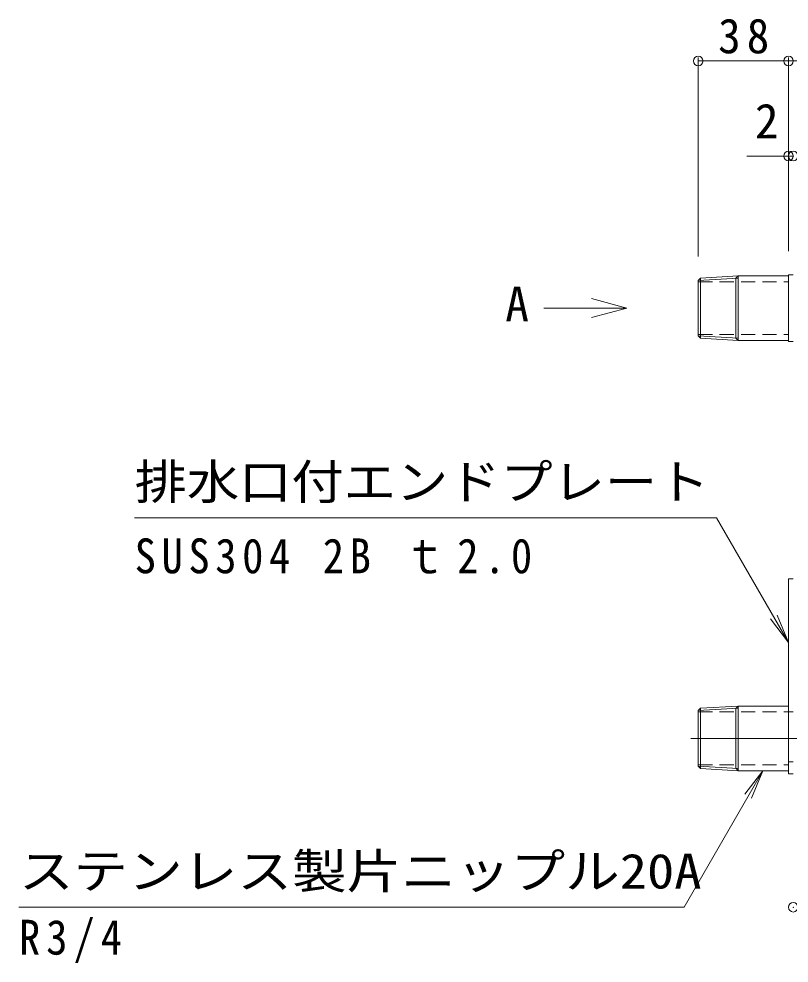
# Model space of a CAD drawing. Units: millimetres at full size, sheet at 1:5; some dimension numbers follow another scale. Extents: x -825 to 917, y -685 to 646.
# Drawn here: x -825 to -500.8, y 161.2 to 558.7 of the extents above; entities that cross this region are included whole.
import ezdxf
from ezdxf.enums import TextEntityAlignment as Align

# ---------------------------------------------------------------- set-up
doc = ezdxf.new("R2010")
doc.units = ezdxf.units.MM
doc.header["$LTSCALE"] = 5
doc.header["$PDMODE"] = 32
doc.header["$PDSIZE"] = 4
doc.linetypes.add('CHAIN2', pattern=[12, 9, -1, 1, -1])
doc.linetypes.add('DASHED1', pattern=[1.8, 1.2, -0.6])
for name, color, linetype, lineweight in [('E-4_文字', 7, 'Continuous', 9), ('E-5_建具', 7, 'Continuous', 9), ('E-6_間仕切', 5, 'Continuous', 5)]:
    doc.layers.add(name, color=color, linetype=linetype, lineweight=lineweight)
doc.styles.add('ＭＳ ゴシック', font='')
doc.styles.get('ＭＳ ゴシック').set_extended_font_data('MS Gothic')

msp = doc.modelspace()

# ---------------------------------------------------------------- linework, layer by layer
at = {"layer": 'E-4_文字'}
for p, q in [((-539, 542.446), (-539, 458.605)), ((-501, 540.946), (-539, 540.946)), ((-501, 542.446), (-501, 460.946)), ((-501, 540.946), (501, 540.946)), ((-501, 500.946), (-518.54, 500.946)), ((-499, 500.946), (-501, 500.946))]:
    msp.add_line(p, q, dxfattribs=at)
for p in [(-539, 540.946), (-501, 540.946), (-501, 500.946), (-499, 500.946), (-499, 184.743)]:
    msp.add_point(p, dxfattribs=at)
at = {"layer": 'E-5_建具', "color": 4}
for q in [(-584, 440.946), (-604, 436.946), (-584, 432.946)]:
    msp.add_line((-569, 436.946), q, dxfattribs=at)
at = {"layer": 'E-5_建具'}
for p, q in [((-776.251, 348.591), (-531.251, 348.591)), ((-531.251, 348.591), (-501, 296.194)), ((-501, 296.194), (-508.609, 306.111)), ((-501, 296.194), (-505.783, 307.743)), ((-544.992, 184.743), (-511.795, 242.243)), ((-511.795, 242.243), (-519.404, 232.326)), ((-511.795, 242.243), (-516.578, 230.694)), ((-824.992, 184.743), (-544.992, 184.743))]:
    msp.add_line(p, q, dxfattribs=at)
at = {"layer": 'E-6_間仕切'}
for p, q in [((-522.2, 449.605), (-539, 448.605)), ((-539, 448.605), (-538, 449.605)), ((-522.2, 450.546), (-538, 449.605)), ((-538, 424.286), (-538, 449.605)), ((-522.2, 450.546), (-523.2, 449.546)), ((-523.2, 449.546), (-523.2, 424.346)), ((-522.2, 423.346), (-522.2, 450.546)), ((-501, 450.546), (-522.2, 450.546)), ((-501, 450.546), (-501, 423.346)), ((-539, 425.286), (-539, 448.605)), ((-539, 425.286), (-538, 424.286)), ((-522.2, 424.286), (-539, 425.286)), ((-522.2, 423.346), (-538, 424.286)), ((-522.2, 423.346), (-523.2, 424.346)), ((-501, 423.346), (-522.2, 423.346)), ((-522.2, 268.502), (-539, 267.502)), ((-539, 267.502), (-538, 268.502)), ((-539, 244.183), (-539, 267.502)), ((-522.2, 269.443), (-538, 268.502)), ((-538, 243.183), (-538, 268.502)), ((-522.2, 269.443), (-523.2, 268.443)), ((-523.2, 268.443), (-523.2, 243.243)), ((-522.2, 242.243), (-522.2, 269.443)), ((-501, 269.443), (-522.2, 269.443)), ((-501, 269.443), (-501, 242.243)), ((-539, 244.183), (-538, 243.183)), ((-522.2, 243.183), (-539, 244.183)), ((-522.2, 242.243), (-538, 243.183)), ((-522.2, 242.243), (-523.2, 243.243)), ((-501, 242.243), (-522.2, 242.243))]:
    msp.add_line(p, q, dxfattribs=at)
at = {"layer": 'E-6_間仕切', "color": 2, "lineweight": 9}
for p, q in [((-501, 450.946), (-501, 422.946)), ((-499, 450.946), (-501, 450.946)), ((-499, 422.946), (-501, 422.946)), ((-501, 322.946), (-501, 240.946)), ((-499, 322.946), (-501, 322.946)), ((-499, 240.946), (-501, 240.946))]:
    msp.add_line(p, q, dxfattribs=at)
at = {"layer": 'E-6_間仕切', "linetype": 'DASHED1'}
for p, q in [((-539, 448.046), (-501, 448.046)), ((-539, 425.846), (-501, 425.846)), ((-539, 266.943), (-501, 266.943)), ((-539, 244.743), (-501, 244.743))]:
    msp.add_line(p, q, dxfattribs=at)
at = {"layer": 'E-6_間仕切', "color": 2, "linetype": 'DASHED1', "lineweight": 9}
for p, q in [((-501, 266.943), (-499, 266.943)), ((-501, 245.914), (-499, 245.914))]:
    msp.add_line(p, q, dxfattribs=at)
at = {"layer": 'E-6_間仕切', "linetype": 'CHAIN2'}
msp.add_line((-497.186, 255.843), (-543.333, 255.843), dxfattribs=at)

# ---------------------------------------------------------------- texts
at = {"layer": 'E-4_文字', "color": 2, "style": 'ＭＳ ゴシック'}
msp.add_text('2', height=14.66, dxfattribs=at).set_placement((-515.17, 503.946), align=Align.BOTTOM_LEFT)
at = {"layer": 'E-4_文字', "color": 2, "insert": (-530.625, 543.946), "char_height": 14.66, "attachment_point": 7, "style": 'ＭＳ ゴシック'}
msp.add_mtext('\\T1.27;\\W0.95;38', dxfattribs=at)
at = {"layer": 'E-5_建具', "color": 2, "style": 'ＭＳ ゴシック'}
msp.add_text('A', height=14.66, dxfattribs=at).set_placement((-620.25, 426.946), align=Align.BOTTOM_LEFT)
for s, width, p in [('排水口付エンドプレート', 1.1, (-776.251, 352.091)), ('ステンレス製片ニップル20A', 1.15, (-824.992, 188.243))]:
    msp.add_text(s, height=14.66, dxfattribs=dict(at, width=width)).set_placement(p, align=Align.BOTTOM_LEFT)
at = {"layer": 'E-5_建具', "color": 2, "char_height": 14.66, "attachment_point": 7, "style": 'ＭＳ ゴシック'}
for s, insert in [('\\T1.26;\\W0.9;SUS304\\~2B\\~ｔ2.0', (-776.251, 325.091)), ('\\T1.28;\\W0.9;R3/4', (-824.992, 161.243))]:
    msp.add_mtext(s, dxfattribs=dict(at, insert=insert))

doc.saveas('drawing.dxf')
